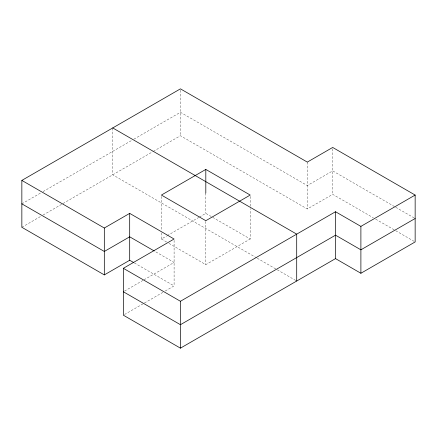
<?xml version="1.0" encoding="UTF-8"?>
<svg xmlns="http://www.w3.org/2000/svg" width="437" height="437" viewBox="0 0 437 437"><rect width="100%" height="100%" fill="white"/><g stroke="black" fill="none" stroke-linecap="round" stroke-linejoin="round"><path stroke-width="0.33" stroke-dasharray="2.19 1.64" d="M21.85 203.85L40.717 192.957M43.072 191.597L131.504 140.539M133.864 139.179L180.437 112.293L307.309 185.539L332.683 170.889L395.124 206.936M21.85 227.289L40.717 216.397M43.072 215.037L152.732 151.726M153.321 151.388L180.437 135.732L307.309 208.979L332.683 194.328L373.329 217.795M161.406 232.926L161.406 239.012L166.666 235.98M167.251 235.641L198.802 217.424M199.387 217.085L205.811 213.376L250.215 239.012L250.215 208.586M124.529 291.069L143.412 280.166M144.002 279.827L174.095 262.451L154.813 251.319M169.004 243.398L205.811 264.653L250.215 239.012M124.529 314.509L162.886 292.364M165.246 290.998L174.095 285.891L174.095 240.366M395.709 207.28L413.97 217.817M375.683 219.155L395.124 230.375M395.709 230.72L415.15 241.94M256.612 257.874L112.741 174.816L112.741 128.615M257.202 258.218L276.659 269.449M277.249 269.793L296.707 281.024M161.406 239.012L166.666 242.049M134.367 262.948L174.095 285.891M332.683 148.809L332.683 194.328M307.309 162.1L307.309 208.979M250.215 196.415L250.215 207.908M205.811 193.088L205.811 213.376M205.811 221.373L205.811 264.653M180.437 90.208L180.437 135.732M161.406 196.415L161.406 230.223"/><path stroke-width="0.66" d="M21.85 180.41L180.437 88.848L307.309 162.1L332.683 147.449L415.15 195.06L415.15 241.94L360.891 273.267L335.518 258.617L180.437 348.152L123.349 315.192L123.349 268.307L174.095 239.012L129.691 213.371L104.317 228.021L21.85 180.41L21.85 227.289L104.317 274.9L129.691 260.25L133.782 262.615M205.811 169.425L161.406 195.06L205.811 220.696L250.215 195.06L205.811 169.425L205.811 193.088M123.349 268.307L180.437 301.268L335.518 211.737L360.891 226.388L415.15 195.06M415.15 218.5L360.891 249.827L335.518 235.177L180.437 324.707L123.349 291.752M112.741 127.937L296.707 234.145L296.707 281.024M154.228 250.98L129.691 236.81L104.317 251.461L21.85 203.85M360.891 226.388L360.891 273.267M335.518 211.737L335.518 258.617M180.437 301.268L180.437 348.152M129.691 213.371L129.691 260.25M104.317 228.021L104.317 274.9"/></g></svg>
